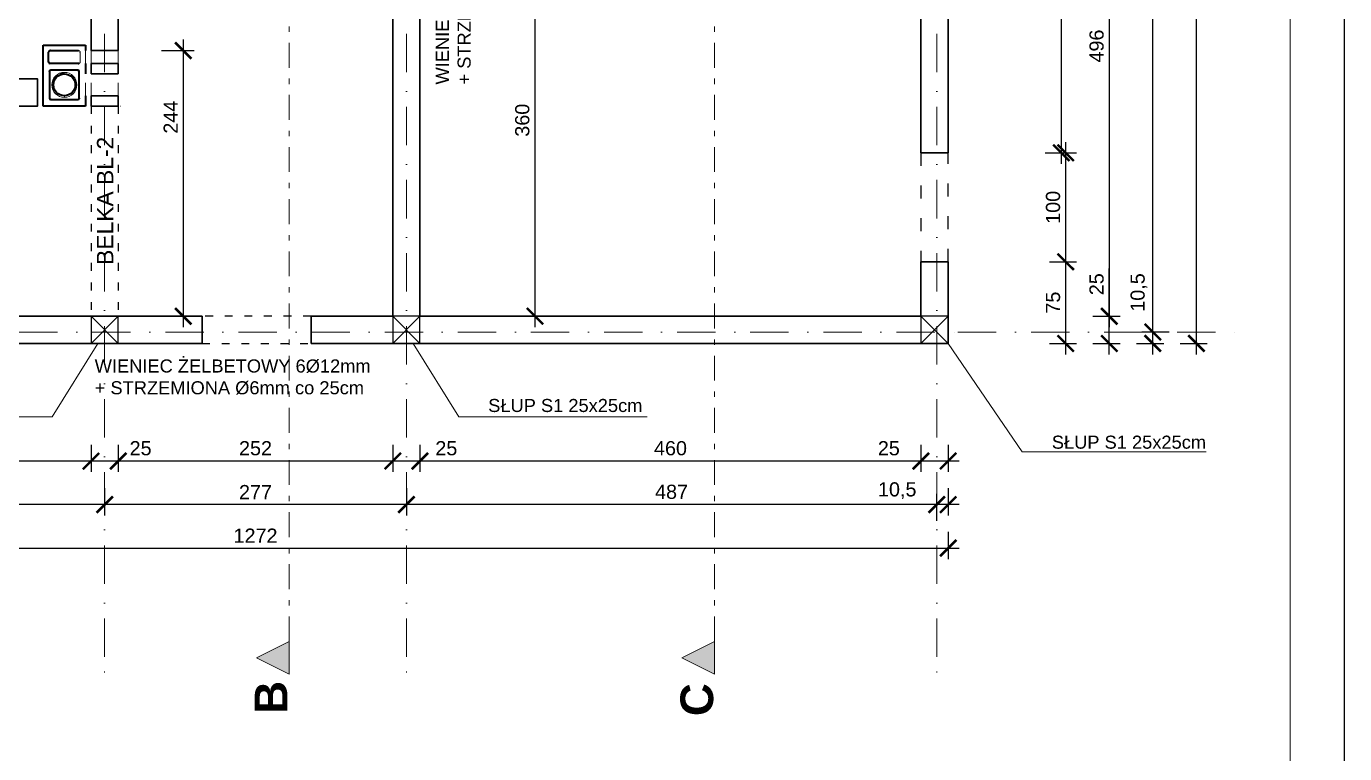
# Model space of a CAD drawing. Header units: millimetres. Extents: x 4647 to 73915, y -13612 to -8141.
# Drawn here: x 11989 to 13199, y -11752 to -11084 of the extents above; entities that cross this region are included whole.
import ezdxf
from ezdxf.enums import TextEntityAlignment as Align

# ---------------------------------------------------------------- set-up
doc = ezdxf.new("R2010")
doc.units = ezdxf.units.MM
for name, pattern in [('ACAD_ISO03W100', [30, 12, -18]), ('Kropki i Kreski', [67.027776, 35.277777, -17.638888, 0, -14.111111]), ('Przerywana podwójnie', [47.9, 22.9, -10, 5, -10])]:
    doc.linetypes.add(name, pattern=pattern)
for name, color, linetype, lineweight in [('a_beton_c', 3, 'ACAD_ISO03W100', 25), ('a_murowane_b', 20, 'Continuous', 30), ('a_murowane_c', 20, 'ACAD_ISO03W100', 13), ('a_opisy', 252, 'Continuous', 9), ('a_wymiary', 250, 'Continuous', 9), ('Cienka', 1, 'Continuous', 15), ('Konstrukcja - Ogólne_Nr_Pióra__1', 7, 'Continuous', 5), ('Konstrukcja - Ogólne_Nr_Pióra__21', 7, 'Continuous', 35), ('Konstrukcja - Siatka mod_Nr_Pióra__1', 7, 'Continuous', 5), ('Opisy - Tekst_Nr_Pióra__1', 7, 'Continuous', 13), ('Znaczniki - Przekroje_Nr_Pióra__1', 7, 'Continuous', 5)]:
    doc.layers.add(name, color=color, linetype=linetype, lineweight=lineweight)
for name, color, linetype in [('Konstrukcja - Ogólne', 7, 'Continuous'), ('Konstrukcja - Siatka mod', 7, 'Continuous'), ('Znaczniki - Przekroje', 7, 'Continuous')]:
    doc.layers.add(name, color=color, linetype=linetype)
for name, color, linetype, lineweight, true_color in [('Konstrukcja - Ogólne_Nr_Pióra__3', 7, 'Continuous', 5, 0xff6600), ('Konstrukcja - Siatka mod_Nr_Pióra__4', 7, 'Continuous', 5, 0x029e21), ('Znaczniki - Przekroje_Nr_Pióra__5', 7, 'Continuous', 5, 0x40a5ff)]:
    doc.layers.add(name, color=color, linetype=linetype, lineweight=lineweight, true_color=true_color)
doc.styles.add('GENERATED_STYLE_1', font='arialbd.ttf')
doc.styles.get("Standard").update_dxf_attribs({"font": 'arial.ttf'})
doc.dimstyles.new('1-100', dxfattribs={"dimtxt": 13, "dimasz": 15, "dimexe": 10, "dimexo": 20, "dimgap": 5, "dimtad": 1, "dimdec": 1, "dimrnd": 0.5, "dimtxsty": 'Standard', "dimblk": 'ARCHTICK', "dimcen": 0.09, "dimdle": 10, "dimadec": 0, "dimazin": 0, "dimtfac": 1, "dimtdec": 1, "dimtofl": 0, "dimtmove": 0, "dimatfit": 3, "dimfxl": 10, "dimfxlon": 1, "dimtolj": 1, "dimtzin": 0, "dimarcsym": 0})

# ---------------------------------------------------------------- blocks, each defined once
blk = doc.blocks.new('Standardowy znacznik siatki_2')
at = {"layer": 'Konstrukcja - Siatka mod_Nr_Pióra__4', "linetype": 'Kropki i Kreski'}
for p, q in [((268.5, 0), (1533.2, 0)), ((1533.2, 0), (1801.7, 0))]:
    blk.add_line(p, q, dxfattribs=at)
at = {"layer": 'Konstrukcja - Siatka mod_Nr_Pióra__1', "style": 'GENERATED_STYLE_1'}
blk.add_attdef('AC_MarkerText_1', text='', height=18, dxfattribs=at).set_placement((-28.9, -13.3), align=Align.BOTTOM_LEFT)
blk = doc.blocks.new('Standardowy znacznik siatki_4')
at = {"layer": 'Konstrukcja - Siatka mod_Nr_Pióra__4', "linetype": 'Kropki i Kreski'}
for p, q in [((1, 0), (1660.6, 0)), ((1660.6, 0), (1661.6, 0))]:
    blk.add_line(p, q, dxfattribs=at)
at = {"layer": 'Konstrukcja - Siatka mod_Nr_Pióra__1', "style": 'GENERATED_STYLE_1'}
blk.add_attdef('AC_MarkerText_1', text='', height=18, rotation=90, dxfattribs=at).set_placement((-6.7, -6.8), align=Align.BOTTOM_LEFT)
blk = doc.blocks.new('Standardowy znacznik siatki_5')
at = {"layer": 'Konstrukcja - Siatka mod_Nr_Pióra__4', "linetype": 'Kropki i Kreski'}
for p, q in [((1, 0), (1660.6, 0)), ((1660.6, 0), (1661.6, 0))]:
    blk.add_line(p, q, dxfattribs=at)
at = {"layer": 'Konstrukcja - Siatka mod_Nr_Pióra__1', "style": 'GENERATED_STYLE_1'}
blk.add_attdef('AC_MarkerText_1', text='', height=18, rotation=90, dxfattribs=at).set_placement((-6.7, -6.8), align=Align.BOTTOM_LEFT)
blk = doc.blocks.new('Standardowy znacznik siatki_6')
at = {"layer": 'Konstrukcja - Siatka mod_Nr_Pióra__4', "linetype": 'Kropki i Kreski'}
for p, q in [((1, 0), (1660.6, 0)), ((1660.6, 0), (1661.6, 0))]:
    blk.add_line(p, q, dxfattribs=at)
at = {"layer": 'Konstrukcja - Siatka mod_Nr_Pióra__1', "style": 'GENERATED_STYLE_1'}
blk.add_attdef('AC_MarkerText_1', text='', height=18, rotation=90, dxfattribs=at).set_placement((-6.7, -6.8), align=Align.BOTTOM_LEFT)
blk = doc.blocks.new('Płaszczyzna odcinająca_2', base_point=(9599.1, -311.1))
at = {"layer": 'Znaczniki - Przekroje_Nr_Pióra__1', "linetype": 'Continuous'}
blk.add_hatch(color=256, dxfattribs=at).paths.add_polyline_path([(9599.1, -326.1), (9599.1, -296.1), (9569.1, -311.1)], flags=0)
for p, q in [((9599.1, -296.1), (9569.1, -311.1)), ((9599.1, -326.1), (9599.1, -296.1)), ((9569.1, -311.1), (9599.1, -326.1))]:
    blk.add_line(p, q, dxfattribs=at)
at = {"layer": 'Znaczniki - Przekroje_Nr_Pióra__5', "linetype": 'Przerywana podwójnie'}
blk.add_line((9599.1, -296.1), (9599.1, 972.5), dxfattribs=at)
at = {"layer": 'Znaczniki - Przekroje_Nr_Pióra__1', "linetype": 'Continuous', "insert": (9597.4, -362.6), "char_height": 30, "attachment_point": 7, "rotation": 90, "style": 'GENERATED_STYLE_1'}
blk.add_mtext('{B}', dxfattribs=at)
blk = doc.blocks.new('Płaszczyzna odcinająca_3', base_point=(9989.4, -311.1))
at = {"layer": 'Znaczniki - Przekroje_Nr_Pióra__1', "linetype": 'Continuous'}
blk.add_hatch(color=256, dxfattribs=at).paths.add_polyline_path([(9989.4, -326.1), (9989.4, -296.1), (9959.4, -311.1)], flags=0)
for p, q in [((9989.4, -296.1), (9959.4, -311.1)), ((9989.4, -326.1), (9989.4, -296.1)), ((9959.4, -311.1), (9989.4, -326.1))]:
    blk.add_line(p, q, dxfattribs=at)
at = {"layer": 'Znaczniki - Przekroje_Nr_Pióra__5', "linetype": 'Przerywana podwójnie'}
blk.add_line((9989.4, -296.1), (9989.4, 972.5), dxfattribs=at)
at = {"layer": 'Znaczniki - Przekroje_Nr_Pióra__1', "linetype": 'Continuous', "insert": (9988.7, -364.7), "char_height": 30, "attachment_point": 7, "rotation": 90, "style": 'GENERATED_STYLE_1'}
blk.add_mtext('{C}', dxfattribs=at)
blk = doc.blocks.new('*X93')
at = {"layer": 'Konstrukcja - Ogólne_Nr_Pióra__1', "linetype": 'Continuous'}
for p, q in [((15, 28.9), (15, 29.8)), ((15.7, 28.5), (15, 28.9)), ((25, 28.9), (23.8, 28.2)), ((23.8, 28.2), (25, 28.9)), ((27, 27.7), (25, 28.9)), ((25, 28.9), (27, 27.7)), ((9.7, 20), (8.1, 19.1)), ((8.1, 19.1), (9.7, 20)), ((30, 23.2), (30, 20.2)), ((30, 20.2), (30, 23.2)), ((30, 20.2), (31, 19.7)), ((31, 19.7), (30, 20.2)), ((20, 8.7), (17.7, 10)), ((22.3, 10), (20, 8.7)), ((20, 8.7), (22.3, 10)), ((20, 8.1), (20, 8.7)), ((20, 8.7), (20, 8.1)), ((25, 11.5), (23.7, 10.8)), ((23.7, 10.8), (25, 11.5)), ((26.4, 10.7), (25, 11.5)), ((25, 11.5), (26.4, 10.7))]:
    blk.add_line(p, q, dxfattribs=at)
blk = doc.blocks.new('_ArchTick')
at = {"color": 0, "linetype": 'ByBlock', "const_width": 0.15}
blk.add_lwpolyline([(-0.5, -0.5), (0.5, 0.5)], dxfattribs=at)
blk = doc.blocks.new('*D380')
at = {"layer": 'a_wymiary', "color": 0, "lineweight": -2, "transparency": 16777216}
for p, q in [((12942.9, -11385.2), (12942.9, -11290.2)), ((12927.9, -11300.2), (12952.9, -11300.2)), ((12927.9, -11375.2), (12952.9, -11375.2))]:
    blk.add_line(p, q, dxfattribs=at)
at = {"layer": 'DEFPOINTS', "color": 0, "transparency": 16777216}
for p in [(12839, -11300.2), (12942.9, -11300.2), (12835, -11375.2)]:
    blk.add_point(p, dxfattribs=at)
at = {"layer": 'a_wymiary', "color": 0, "lineweight": -2, "transparency": 16777216, "xscale": 15, "yscale": 15, "zscale": 15}
for p, rotation in [((12942.9, -11300.2), 90), ((12942.9, -11375.2), 270)]:
    blk.add_blockref('_ArchTick', p, dxfattribs=dict(at, rotation=rotation))
at = {"layer": 'a_wymiary', "color": 0, "transparency": 16777216, "insert": (12931.3, -11337.7), "char_height": 13, "attachment_point": 5, "rotation": 90}
blk.add_mtext('\\A1;75', dxfattribs=at)
blk = doc.blocks.new('*D381')
at = {"layer": 'a_wymiary', "color": 0, "lineweight": -2, "transparency": 16777216}
for p, q in [((12942.9, -11310.2), (12942.9, -11190.2)), ((12927.9, -11200.2), (12952.9, -11200.2)), ((12927.9, -11300.2), (12952.9, -11300.2))]:
    blk.add_line(p, q, dxfattribs=at)
at = {"layer": 'DEFPOINTS', "color": 0, "transparency": 16777216}
for p in [(12835, -11200.2), (12942.9, -11200.2), (12839, -11300.2)]:
    blk.add_point(p, dxfattribs=at)
at = {"layer": 'a_wymiary', "color": 0, "lineweight": -2, "transparency": 16777216, "xscale": 15, "yscale": 15, "zscale": 15}
for p, rotation in [((12942.9, -11200.2), 90), ((12942.9, -11300.2), 270)]:
    blk.add_blockref('_ArchTick', p, dxfattribs=dict(at, rotation=rotation))
at = {"layer": 'a_wymiary', "color": 0, "transparency": 16777216, "insert": (12931.3, -11250.2), "char_height": 13, "attachment_point": 5, "rotation": 90}
blk.add_mtext('\\A1;100', dxfattribs=at)
blk = doc.blocks.new('*D382')
at = {"layer": 'a_wymiary', "color": 0, "lineweight": -2, "transparency": 16777216}
for p, q in [((12938.9, -11210.2), (12938.9, -10570.2)), ((12923.9, -10580.2), (12948.9, -10580.2)), ((12923.9, -11200.2), (12948.9, -11200.2))]:
    blk.add_line(p, q, dxfattribs=at)
at = {"layer": 'DEFPOINTS', "color": 0, "transparency": 16777216}
for p in [(12835, -10580.2), (12938.9, -10580.2), (12835, -11200.2)]:
    blk.add_point(p, dxfattribs=at)
at = {"layer": 'a_wymiary', "color": 0, "lineweight": -2, "transparency": 16777216, "xscale": 15, "yscale": 15, "zscale": 15}
for p, rotation in [((12938.9, -10580.2), 90), ((12938.9, -11200.2), 270)]:
    blk.add_blockref('_ArchTick', p, dxfattribs=dict(at, rotation=rotation))
at = {"layer": 'a_wymiary', "color": 0, "transparency": 16777216, "insert": (12927.3, -10890.2), "char_height": 13, "attachment_point": 5, "rotation": 90}
blk.add_mtext('\\A1;620', dxfattribs=at)
blk = doc.blocks.new('*D385')
at = {"layer": 'a_wymiary', "color": 0, "lineweight": -2, "transparency": 16777216}
for p, q in [((12982.9, -11350.2), (12982.9, -11306.3)), ((12967.9, -11350.2), (12992.9, -11350.2)), ((12982.9, -11385.2), (12982.9, -11350.2)), ((12967.9, -11375.2), (12992.9, -11375.2))]:
    blk.add_line(p, q, dxfattribs=at)
at = {"layer": 'DEFPOINTS', "color": 0, "transparency": 16777216}
for p in [(12839, -11350.2), (12982.9, -11350.2), (12839, -11375.2)]:
    blk.add_point(p, dxfattribs=at)
at = {"layer": 'a_wymiary', "color": 0, "lineweight": -2, "transparency": 16777216, "xscale": 15, "yscale": 15, "zscale": 15}
for p, rotation in [((12982.9, -11350.2), 90), ((12982.9, -11375.2), 270)]:
    blk.add_blockref('_ArchTick', p, dxfattribs=dict(at, rotation=rotation))
at = {"layer": 'a_wymiary', "color": 0, "transparency": 16777216, "insert": (12971.3, -11320.8), "char_height": 13, "attachment_point": 5, "rotation": 90}
blk.add_mtext('\\A1;25', dxfattribs=at)
blk = doc.blocks.new('*D388')
at = {"layer": 'a_wymiary', "color": 0, "lineweight": -2, "transparency": 16777216}
for p, q in [((13022.9, -11364.7), (13022.9, -11307.1)), ((13037.9, -11364.7), (13012.9, -11364.7)), ((13022.9, -11385.2), (13022.9, -11364.7)), ((13007.9, -11375.2), (13032.9, -11375.2))]:
    blk.add_line(p, q, dxfattribs=at)
at = {"layer": 'DEFPOINTS', "color": 0, "transparency": 16777216}
for p in [(13022.9, -11364.7), (13112.4, -11364.7), (12839, -11375.2)]:
    blk.add_point(p, dxfattribs=at)
at = {"layer": 'a_wymiary', "color": 0, "lineweight": -2, "transparency": 16777216, "xscale": 15, "yscale": 15, "zscale": 15}
for p, rotation in [((13022.9, -11364.7), 90), ((13022.9, -11375.2), 270)]:
    blk.add_blockref('_ArchTick', p, dxfattribs=dict(at, rotation=rotation))
at = {"layer": 'a_wymiary', "color": 0, "transparency": 16777216, "insert": (13010.1, -11328.4), "char_height": 13, "attachment_point": 5, "rotation": 90}
blk.add_mtext('\\A1;10,5', dxfattribs=at)
blk = doc.blocks.new('*D389')
at = {"layer": 'a_wymiary', "color": 0, "lineweight": -2, "transparency": 16777216}
for p, q in [((13022.9, -11374.7), (13022.9, -10405.7)), ((13037.9, -10415.7), (13012.9, -10415.7)), ((13037.9, -11364.7), (13012.9, -11364.7))]:
    blk.add_line(p, q, dxfattribs=at)
at = {"layer": 'DEFPOINTS', "color": 0, "transparency": 16777216}
for p in [(13022.9, -10415.7), (13112.4, -10415.7), (13112.4, -11364.7)]:
    blk.add_point(p, dxfattribs=at)
at = {"layer": 'a_wymiary', "color": 0, "lineweight": -2, "transparency": 16777216, "xscale": 15, "yscale": 15, "zscale": 15}
for p, rotation in [((13022.9, -10415.7), 90), ((13022.9, -11364.7), 270)]:
    blk.add_blockref('_ArchTick', p, dxfattribs=dict(at, rotation=rotation))
at = {"layer": 'a_wymiary', "color": 0, "transparency": 16777216, "insert": (13011.3, -10890.2), "char_height": 13, "attachment_point": 5, "rotation": 90}
blk.add_mtext('\\A1;949', dxfattribs=at)
blk = doc.blocks.new('*D391')
at = {"layer": 'a_wymiary', "color": 0, "lineweight": -2, "transparency": 16777216}
for p, q in [((13062.9, -11385.2), (13062.9, -10395.2)), ((13047.9, -10405.2), (13072.9, -10405.2)), ((13047.9, -11375.2), (13072.9, -11375.2))]:
    blk.add_line(p, q, dxfattribs=at)
at = {"layer": 'DEFPOINTS', "color": 0, "transparency": 16777216}
for p in [(12835, -10405.2), (13062.9, -10405.2), (12835, -11375.2)]:
    blk.add_point(p, dxfattribs=at)
at = {"layer": 'a_wymiary', "color": 0, "lineweight": -2, "transparency": 16777216, "xscale": 15, "yscale": 15, "zscale": 15}
for p, rotation in [((13062.9, -10405.2), 90), ((13062.9, -11375.2), 270)]:
    blk.add_blockref('_ArchTick', p, dxfattribs=dict(at, rotation=rotation))
at = {"layer": 'a_wymiary', "color": 0, "transparency": 16777216, "insert": (13051.3, -10890.2), "char_height": 13, "attachment_point": 5, "rotation": 90}
blk.add_mtext('\\A1;970', dxfattribs=at)
blk = doc.blocks.new('*D392')
at = {"layer": 'a_wymiary', "color": 0, "lineweight": -2, "transparency": 16777216}
for p, q in [((12810, -11468.2), (12810, -11493.2)), ((12835, -11468.2), (12835, -11493.2)), ((12810, -11483.2), (12766.1, -11483.2)), ((12845, -11483.2), (12810, -11483.2))]:
    blk.add_line(p, q, dxfattribs=at)
at = {"layer": 'DEFPOINTS', "color": 0, "transparency": 16777216}
for p in [(12810, -11379.2), (12835, -11379.2), (12810, -11483.2)]:
    blk.add_point(p, dxfattribs=at)
at = {"layer": 'a_wymiary', "color": 0, "lineweight": -2, "transparency": 16777216, "xscale": 15, "yscale": 15, "zscale": 15, "rotation": 180}
blk.add_blockref('_ArchTick', (12810, -11483.2), dxfattribs=at)
at = {"layer": 'a_wymiary', "color": 0, "lineweight": -2, "transparency": 16777216, "xscale": 15, "yscale": 15, "zscale": 15}
blk.add_blockref('_ArchTick', (12835, -11483.2), dxfattribs=at)
at = {"layer": 'a_wymiary', "color": 0, "transparency": 16777216, "insert": (12780.5, -11471.5), "char_height": 13, "attachment_point": 5}
blk.add_mtext('\\A1;25', dxfattribs=at)
blk = doc.blocks.new('*D393')
at = {"layer": 'a_wymiary', "color": 0, "lineweight": -2, "transparency": 16777216}
for p, q in [((12350, -11468.2), (12350, -11493.2)), ((12810, -11468.2), (12810, -11493.2)), ((12820, -11483.2), (12340, -11483.2))]:
    blk.add_line(p, q, dxfattribs=at)
at = {"layer": 'DEFPOINTS', "color": 0, "transparency": 16777216}
for p in [(12350, -11375.2), (12810, -11375.2), (12350, -11483.2)]:
    blk.add_point(p, dxfattribs=at)
at = {"layer": 'a_wymiary', "color": 0, "lineweight": -2, "transparency": 16777216, "xscale": 15, "yscale": 15, "zscale": 15, "rotation": 180}
blk.add_blockref('_ArchTick', (12350, -11483.2), dxfattribs=at)
at = {"layer": 'a_wymiary', "color": 0, "lineweight": -2, "transparency": 16777216, "xscale": 15, "yscale": 15, "zscale": 15}
blk.add_blockref('_ArchTick', (12810, -11483.2), dxfattribs=at)
at = {"layer": 'a_wymiary', "color": 0, "transparency": 16777216, "insert": (12580, -11471.5), "char_height": 13, "attachment_point": 5}
blk.add_mtext('\\A1;460', dxfattribs=at)
blk = doc.blocks.new('*D394')
at = {"layer": 'a_wymiary', "color": 0, "lineweight": -2, "transparency": 16777216}
for p, q in [((12325, -11468.2), (12325, -11493.2)), ((12350, -11468.2), (12350, -11493.2)), ((12360, -11483.2), (12315, -11483.2))]:
    blk.add_line(p, q, dxfattribs=at)
at = {"layer": 'DEFPOINTS', "color": 0, "transparency": 16777216}
for p in [(12325, -11375.2), (12350, -11375.2), (12325, -11483.2)]:
    blk.add_point(p, dxfattribs=at)
at = {"layer": 'a_wymiary', "color": 0, "lineweight": -2, "transparency": 16777216, "xscale": 15, "yscale": 15, "zscale": 15, "rotation": 180}
blk.add_blockref('_ArchTick', (12325, -11483.2), dxfattribs=at)
at = {"layer": 'a_wymiary', "color": 0, "lineweight": -2, "transparency": 16777216, "xscale": 15, "yscale": 15, "zscale": 15}
blk.add_blockref('_ArchTick', (12350, -11483.2), dxfattribs=at)
at = {"layer": 'a_wymiary', "color": 0, "transparency": 16777216, "insert": (12374.2, -11471.5), "char_height": 13, "attachment_point": 5}
blk.add_mtext('\\A1;25', dxfattribs=at)
blk = doc.blocks.new('*D395')
at = {"layer": 'a_wymiary', "color": 0, "lineweight": -2, "transparency": 16777216}
for p, q in [((12073, -11468.2), (12073, -11493.2)), ((12325, -11468.2), (12325, -11493.2)), ((12335, -11483.2), (12063, -11483.2))]:
    blk.add_line(p, q, dxfattribs=at)
at = {"layer": 'DEFPOINTS', "color": 0, "transparency": 16777216}
for p in [(12073, -11375.2), (12325, -11375.2), (12073, -11483.2)]:
    blk.add_point(p, dxfattribs=at)
at = {"layer": 'a_wymiary', "color": 0, "lineweight": -2, "transparency": 16777216, "xscale": 15, "yscale": 15, "zscale": 15, "rotation": 180}
blk.add_blockref('_ArchTick', (12073, -11483.2), dxfattribs=at)
at = {"layer": 'a_wymiary', "color": 0, "lineweight": -2, "transparency": 16777216, "xscale": 15, "yscale": 15, "zscale": 15}
blk.add_blockref('_ArchTick', (12325, -11483.2), dxfattribs=at)
at = {"layer": 'a_wymiary', "color": 0, "transparency": 16777216, "insert": (12199, -11471.5), "char_height": 13, "attachment_point": 5}
blk.add_mtext('\\A1;252', dxfattribs=at)
blk = doc.blocks.new('*D396')
at = {"layer": 'a_wymiary', "color": 0, "lineweight": -2, "transparency": 16777216}
for p, q in [((12048, -11468.2), (12048, -11493.2)), ((12073, -11468.2), (12073, -11493.2)), ((12083, -11483.2), (12038, -11483.2))]:
    blk.add_line(p, q, dxfattribs=at)
at = {"layer": 'DEFPOINTS', "color": 0, "transparency": 16777216}
for p in [(12048, -11375.2), (12073, -11375.2), (12048, -11483.2)]:
    blk.add_point(p, dxfattribs=at)
at = {"layer": 'a_wymiary', "color": 0, "lineweight": -2, "transparency": 16777216, "xscale": 15, "yscale": 15, "zscale": 15, "rotation": 180}
blk.add_blockref('_ArchTick', (12048, -11483.2), dxfattribs=at)
at = {"layer": 'a_wymiary', "color": 0, "lineweight": -2, "transparency": 16777216, "xscale": 15, "yscale": 15, "zscale": 15}
blk.add_blockref('_ArchTick', (12073, -11483.2), dxfattribs=at)
at = {"layer": 'a_wymiary', "color": 0, "transparency": 16777216, "insert": (12093.5, -11471.5), "char_height": 13, "attachment_point": 5}
blk.add_mtext('\\A1;25', dxfattribs=at)
blk = doc.blocks.new('*D397')
at = {"layer": 'a_wymiary', "color": 0, "lineweight": -2, "transparency": 16777216}
for p, q in [((11779, -11468.2), (11779, -11493.2)), ((12048, -11468.2), (12048, -11493.2)), ((12058, -11483.2), (11769, -11483.2))]:
    blk.add_line(p, q, dxfattribs=at)
at = {"layer": 'DEFPOINTS', "color": 0, "transparency": 16777216}
for p in [(11779, -11375.2), (12048, -11375.2), (11779, -11483.2)]:
    blk.add_point(p, dxfattribs=at)
at = {"layer": 'a_wymiary', "color": 0, "lineweight": -2, "transparency": 16777216, "xscale": 15, "yscale": 15, "zscale": 15, "rotation": 180}
blk.add_blockref('_ArchTick', (11779, -11483.2), dxfattribs=at)
at = {"layer": 'a_wymiary', "color": 0, "lineweight": -2, "transparency": 16777216, "xscale": 15, "yscale": 15, "zscale": 15}
blk.add_blockref('_ArchTick', (12048, -11483.2), dxfattribs=at)
at = {"layer": 'a_wymiary', "color": 0, "transparency": 16777216, "insert": (11913.5, -11471.5), "char_height": 13, "attachment_point": 5}
blk.add_mtext('\\A1;269', dxfattribs=at)
blk = doc.blocks.new('*D401')
at = {"layer": 'a_wymiary', "color": 0, "lineweight": -2, "transparency": 16777216}
for p, q in [((12835, -11508.2), (12835, -11533.2)), ((12824.5, -11538.2), (12824.5, -11513.2)), ((12824.5, -11523.2), (12766.8, -11523.2)), ((12845, -11523.2), (12824.5, -11523.2))]:
    blk.add_line(p, q, dxfattribs=at)
at = {"layer": 'DEFPOINTS', "color": 0, "transparency": 16777216}
for p in [(12835, -11379.2), (12824.5, -11523.2), (12824.5, -11677.3)]:
    blk.add_point(p, dxfattribs=at)
at = {"layer": 'a_wymiary', "color": 0, "lineweight": -2, "transparency": 16777216, "xscale": 15, "yscale": 15, "zscale": 15, "rotation": 180}
blk.add_blockref('_ArchTick', (12824.5, -11523.2), dxfattribs=at)
at = {"layer": 'a_wymiary', "color": 0, "lineweight": -2, "transparency": 16777216, "xscale": 15, "yscale": 15, "zscale": 15}
blk.add_blockref('_ArchTick', (12835, -11523.2), dxfattribs=at)
at = {"layer": 'a_wymiary', "color": 0, "transparency": 16777216, "insert": (12788.2, -11510.4), "char_height": 13, "attachment_point": 5}
blk.add_mtext('\\A1;10,5', dxfattribs=at)
blk = doc.blocks.new('*D402')
at = {"layer": 'a_wymiary', "color": 0, "lineweight": -2, "transparency": 16777216}
for p, q in [((12337.5, -11508.2), (12337.5, -11533.2)), ((12824.5, -11538.2), (12824.5, -11513.2)), ((12834.5, -11523.2), (12327.5, -11523.2))]:
    blk.add_line(p, q, dxfattribs=at)
at = {"layer": 'DEFPOINTS', "color": 0, "transparency": 16777216}
for p in [(12337.5, -11375.2), (12337.5, -11523.2), (12824.5, -11677.3)]:
    blk.add_point(p, dxfattribs=at)
at = {"layer": 'a_wymiary', "color": 0, "lineweight": -2, "transparency": 16777216, "xscale": 15, "yscale": 15, "zscale": 15, "rotation": 180}
blk.add_blockref('_ArchTick', (12337.5, -11523.2), dxfattribs=at)
at = {"layer": 'a_wymiary', "color": 0, "lineweight": -2, "transparency": 16777216, "xscale": 15, "yscale": 15, "zscale": 15}
blk.add_blockref('_ArchTick', (12824.5, -11523.2), dxfattribs=at)
at = {"layer": 'a_wymiary', "color": 0, "transparency": 16777216, "insert": (12581, -11511.5), "char_height": 13, "attachment_point": 5}
blk.add_mtext('\\A1;487', dxfattribs=at)
blk = doc.blocks.new('*D403')
at = {"layer": 'a_wymiary', "color": 0, "lineweight": -2, "transparency": 16777216}
for p, q in [((12060.5, -11508.2), (12060.5, -11533.2)), ((12337.5, -11508.2), (12337.5, -11533.2)), ((12347.5, -11523.2), (12050.5, -11523.2))]:
    blk.add_line(p, q, dxfattribs=at)
at = {"layer": 'DEFPOINTS', "color": 0, "transparency": 16777216}
for p in [(12060.5, -11375.2), (12337.5, -11375.2), (12060.5, -11523.2)]:
    blk.add_point(p, dxfattribs=at)
at = {"layer": 'a_wymiary', "color": 0, "lineweight": -2, "transparency": 16777216, "xscale": 15, "yscale": 15, "zscale": 15, "rotation": 180}
blk.add_blockref('_ArchTick', (12060.5, -11523.2), dxfattribs=at)
at = {"layer": 'a_wymiary', "color": 0, "lineweight": -2, "transparency": 16777216, "xscale": 15, "yscale": 15, "zscale": 15}
blk.add_blockref('_ArchTick', (12337.5, -11523.2), dxfattribs=at)
at = {"layer": 'a_wymiary', "color": 0, "transparency": 16777216, "insert": (12199, -11511.7), "char_height": 13, "attachment_point": 5}
blk.add_mtext('\\A1;277', dxfattribs=at)
blk = doc.blocks.new('*D404')
at = {"layer": 'a_wymiary', "color": 0, "lineweight": -2, "transparency": 16777216}
for p, q in [((11764.5, -11508.2), (11764.5, -11533.2)), ((12060.5, -11508.2), (12060.5, -11533.2)), ((12070.5, -11523.2), (11754.5, -11523.2))]:
    blk.add_line(p, q, dxfattribs=at)
at = {"layer": 'DEFPOINTS', "color": 0, "transparency": 16777216}
for p in [(11764.5, -11375.2), (12060.5, -11375.2), (11764.5, -11523.2)]:
    blk.add_point(p, dxfattribs=at)
at = {"layer": 'a_wymiary', "color": 0, "lineweight": -2, "transparency": 16777216, "xscale": 15, "yscale": 15, "zscale": 15, "rotation": 180}
blk.add_blockref('_ArchTick', (11764.5, -11523.2), dxfattribs=at)
at = {"layer": 'a_wymiary', "color": 0, "lineweight": -2, "transparency": 16777216, "xscale": 15, "yscale": 15, "zscale": 15}
blk.add_blockref('_ArchTick', (12060.5, -11523.2), dxfattribs=at)
at = {"layer": 'a_wymiary', "color": 0, "transparency": 16777216, "insert": (11912.5, -11511.5), "char_height": 13, "attachment_point": 5}
blk.add_mtext('\\A1;296', dxfattribs=at)
blk = doc.blocks.new('*D407')
at = {"layer": 'a_wymiary', "color": 0, "lineweight": -2, "transparency": 16777216}
for p, q in [((11563, -11548.2), (11563, -11573.2)), ((12835, -11548.2), (12835, -11573.2)), ((11553, -11563.2), (12845, -11563.2))]:
    blk.add_line(p, q, dxfattribs=at)
at = {"layer": 'DEFPOINTS', "color": 0, "transparency": 16777216}
for p in [(11563, -11375.2), (12835, -11375.2), (12835, -11563.2)]:
    blk.add_point(p, dxfattribs=at)
at = {"layer": 'a_wymiary', "color": 0, "lineweight": -2, "transparency": 16777216, "xscale": 15, "yscale": 15, "zscale": 15, "rotation": 180}
blk.add_blockref('_ArchTick', (11563, -11563.2), dxfattribs=at)
at = {"layer": 'a_wymiary', "color": 0, "lineweight": -2, "transparency": 16777216, "xscale": 15, "yscale": 15, "zscale": 15}
blk.add_blockref('_ArchTick', (12835, -11563.2), dxfattribs=at)
at = {"layer": 'a_wymiary', "color": 0, "transparency": 16777216, "insert": (12199, -11551.7), "char_height": 13, "attachment_point": 5}
blk.add_mtext('\\A1;1272', dxfattribs=at)
blk = doc.blocks.new('*D434')
at = {"layer": 'a_wymiary', "color": 0, "lineweight": -2, "transparency": 16777216}
for p, q in [((12982.9, -10844), (12982.9, -11360.2)), ((12967.9, -10854), (12992.9, -10854)), ((12967.9, -11350.2), (12992.9, -11350.2))]:
    blk.add_line(p, q, dxfattribs=at)
at = {"layer": 'DEFPOINTS', "color": 0, "transparency": 16777216}
for p in [(12835, -10854), (12835, -11350.2), (12982.9, -11350.2)]:
    blk.add_point(p, dxfattribs=at)
at = {"layer": 'a_wymiary', "color": 0, "lineweight": -2, "transparency": 16777216, "xscale": 15, "yscale": 15, "zscale": 15}
for p, rotation in [((12982.9, -10854), 90), ((12982.9, -11350.2), 270)]:
    blk.add_blockref('_ArchTick', p, dxfattribs=dict(at, rotation=rotation))
at = {"layer": 'a_wymiary', "color": 0, "transparency": 16777216, "insert": (12971.3, -11102.1), "char_height": 13, "attachment_point": 5, "rotation": 90}
blk.add_mtext('\\A1;496', dxfattribs=at)
blk = doc.blocks.new('*D868')
at = {"layer": 'a_wymiary', "color": 0, "lineweight": -2, "transparency": 16777216}
for p, q in [((12132.6, -11096.2), (12132.6, -11360.2)), ((12112.6, -11106.2), (12142.6, -11106.2)), ((12112.6, -11350.2), (12142.6, -11350.2))]:
    blk.add_line(p, q, dxfattribs=at)
at = {"layer": 'DEFPOINTS', "color": 0, "transparency": 16777216}
for p in [(12073, -11106.2), (12073, -11350.2), (12132.6, -11350.2)]:
    blk.add_point(p, dxfattribs=at)
at = {"layer": 'a_wymiary', "color": 0, "lineweight": -2, "transparency": 16777216, "xscale": 15, "yscale": 15, "zscale": 15}
for p, rotation in [((12132.6, -11106.2), 90), ((12132.6, -11350.2), 270)]:
    blk.add_blockref('_ArchTick', p, dxfattribs=dict(at, rotation=rotation))
at = {"layer": 'a_wymiary', "color": 0, "transparency": 16777216, "insert": (12121.1, -11167.4), "char_height": 13, "attachment_point": 5, "rotation": 90}
blk.add_mtext('\\A1;244', dxfattribs=at)
blk = doc.blocks.new('*D895')
at = {"layer": 'a_wymiary', "color": 0, "lineweight": -2, "transparency": 16777216}
for p, q in [((12455.7, -11360.2), (12455.7, -10980.2)), ((12435.7, -10990.2), (12465.7, -10990.2)), ((12435.7, -11350.2), (12465.7, -11350.2))]:
    blk.add_line(p, q, dxfattribs=at)
at = {"layer": 'DEFPOINTS', "color": 0, "transparency": 16777216}
for p in [(12350, -10990.2), (12455.7, -10990.2), (12350, -11350.2)]:
    blk.add_point(p, dxfattribs=at)
at = {"layer": 'a_wymiary', "color": 0, "lineweight": -2, "transparency": 16777216, "xscale": 15, "yscale": 15, "zscale": 15}
for p, rotation in [((12455.7, -10990.2), 90), ((12455.7, -11350.2), 270)]:
    blk.add_blockref('_ArchTick', p, dxfattribs=dict(at, rotation=rotation))
at = {"layer": 'a_wymiary', "color": 0, "transparency": 16777216, "insert": (12444, -11170.2), "char_height": 13, "attachment_point": 5, "rotation": 90}
blk.add_mtext('\\A1;360', dxfattribs=at)

msp = doc.modelspace()

# ---------------------------------------------------------------- linework, layer by layer
msp.add_lwpolyline([(11098.99, -12577.97), (13198.99, -12577.97), (13198.99, -9607.97), (11098.99, -9607.97)], close=True)
at = {"layer": 'a_beton_c', "ltscale": 0.6}
for points in [[(12047.99, -11157.23), (12047.99, -11350.23)], [(12072.99, -11157.23), (12072.99, -11350.23)], [(12249.99, -11350.23), (12149.99, -11350.23)], [(12149.99, -11375.23), (12249.99, -11375.23)]]:
    msp.add_lwpolyline(points, dxfattribs=at)
at = {"layer": 'a_beton_c'}
for points in [[(12809.99, -11200.23), (12809.99, -11300.23)], [(12834.99, -11300.23), (12834.99, -11200.23)]]:
    msp.add_lwpolyline(points, dxfattribs=at)
at = {"layer": 'a_beton_c', "linetype": 'ByBlock'}
for points in [[(12047.99, -11350.23), (12047.99, -11375.23), (12072.99, -11375.23), (12072.99, -11350.23)], [(12324.99, -11350.23), (12324.99, -11375.23), (12349.99, -11375.23), (12349.99, -11350.23)], [(12809.99, -11350.23), (12809.99, -11375.23), (12834.99, -11375.23), (12834.99, -11350.23)]]:
    msp.add_lwpolyline(points, close=True, dxfattribs=at)
for points in [[(12047.99, -11375.23), (12072.99, -11350.23)], [(12047.99, -11350.23), (12072.99, -11375.23)], [(12324.99, -11375.23), (12349.99, -11350.23)], [(12324.99, -11350.23), (12349.99, -11375.23)], [(12809.99, -11375.23), (12834.99, -11350.23)], [(12809.99, -11350.23), (12834.99, -11375.23)]]:
    msp.add_lwpolyline(points, dxfattribs=at)
at = {"layer": 'a_murowane_b'}
for points in [[(11992.99, -10430.23), (12047.99, -10430.23), (12047.99, -11106.23)], [(12809.99, -10580.22), (12809.99, -11200.23)], [(12834.99, -11200.23), (12834.99, -10580.22)], [(12809.99, -11300.23), (12809.99, -11350.23), (12349.99, -11350.23), (12349.99, -10965.23)], [(12072.99, -10977.23), (12072.99, -11106.23)], [(12249.99, -11350.23), (12324.99, -11350.23), (12324.99, -10977.23)], [(12047.99, -11106.23), (12072.99, -11106.23)], [(12047.99, -11118.23), (12072.99, -11118.23)], [(12047.99, -11127.73), (12047.99, -11118.23)], [(12072.99, -11118.23), (12072.99, -11127.73)], [(11778.99, -11157.23), (11998.99, -11157.23), (11998.99, -11132.23), (11778.99, -11132.23)], [(12047.99, -11127.73), (12072.99, -11127.73)], [(12047.99, -11147.73), (12072.99, -11147.73)], [(12047.99, -11147.73), (12047.99, -11157.23), (12072.99, -11157.23)], [(12072.99, -11147.73), (12072.99, -11157.23)], [(12834.99, -11200.23), (12809.99, -11200.23)], [(12249.99, -11375.23), (12834.99, -11375.23), (12834.99, -11300.23)], [(12809.99, -11300.23), (12834.99, -11300.23)], [(11562.99, -11350.23), (12149.99, -11350.23)], [(11562.99, -11350.23), (11562.99, -11375.23), (12149.99, -11375.23)], [(12149.99, -11375.23), (12149.99, -11350.23)], [(12249.99, -11350.23), (12249.99, -11375.23)]]:
    msp.add_lwpolyline(points, dxfattribs=at)
at = {"layer": 'a_murowane_c'}
msp.add_line((12037.99, -11107.73), (12037.99, -11116.73), dxfattribs=at)
for points in [[(12042.99, -11118.23), (12042.99, -11106.23)], [(12047.99, -11118.23), (12047.99, -11106.23)], [(12072.99, -11118.23), (12072.99, -11106.23)], [(12042.99, -11147.73), (12042.99, -11127.73)], [(12047.99, -11147.73), (12047.99, -11127.73)], [(12072.99, -11147.73), (12072.99, -11127.73)]]:
    msp.add_lwpolyline(points, dxfattribs=at)
for centre, start, end in [((12036.49, -11107.73), 0, 90), ((12036.49, -11116.73), 270, 0)]:
    msp.add_arc(centre, 1.5, start, end, dxfattribs=at)
msp.add_point((12037.99, -11107.73), dxfattribs=at)
at = {"layer": 'a_opisy'}
for p, q in [((12054.15, -11375.23), (12012.42, -11442.57)), ((12343.84, -11375.23), (12385.56, -11442.57)), ((12834.99, -11375.23), (12903.05, -11474.79)), ((12012.42, -11442.57), (11839.36, -11442.57)), ((12385.56, -11442.57), (12558.62, -11442.57)), ((12903.05, -11474.79), (13071.99, -11474.79))]:
    msp.add_line(p, q, dxfattribs=at)
at = {"layer": 'a_wymiary'}
msp.add_lwpolyline([(12075.15, -11157.23), (12075.2, -11157.23)], dxfattribs=at)
at = {"layer": 'Konstrukcja - Ogólne_Nr_Pióra__21', "linetype": 'Continuous'}
for p, q in [((12003.99, -11157.23), (12003.99, -11101.23)), ((12003.99, -11101.23), (12042.99, -11101.23)), ((12008.99, -11116.73), (12008.99, -11107.73)), ((12010.49, -11106.23), (12036.49, -11106.23)), ((12042.99, -11101.23), (12042.99, -11106.23)), ((12036.49, -11118.23), (12010.49, -11118.23)), ((12042.99, -11118.23), (12042.99, -11127.73)), ((12009.99, -11125.23), (12009.99, -11150.23)), ((12035.99, -11124.23), (12010.99, -11124.23)), ((12036.99, -11150.23), (12036.99, -11125.23)), ((12042.99, -11157.23), (12003.99, -11157.23)), ((12010.99, -11151.23), (12035.99, -11151.23)), ((12042.99, -11147.73), (12042.99, -11157.23))]:
    msp.add_line(p, q, dxfattribs=at)
msp.add_circle((12023.49, -11137.73), 10, dxfattribs=at)
for centre, radius, start, end in [((12010.49, -11107.73), 1.5, 90, 180), ((12010.49, -11116.73), 1.5, 180, 270), ((12010.99, -11125.23), 1, 90, 180), ((12035.99, -11125.23), 1, 0, 90), ((12010.99, -11150.23), 1, 180, 270), ((12035.99, -11150.23), 1, 270, 0)]:
    msp.add_arc(centre, radius, start, end, dxfattribs=at)
for p in [(12010.49, -11106.23), (12008.99, -11116.73), (12036.49, -11118.23), (12009.99, -11125.23), (12035.99, -11124.23), (12010.99, -11151.23), (12036.99, -11150.23)]:
    msp.add_point(p, dxfattribs=at)
at = {"layer": 'Konstrukcja - Ogólne_Nr_Pióra__3', "linetype": 'Continuous'}
for radius, start, end in [(11.5, 90, 270), (10, 90, 270), (11.5, 270, 90), (10, 270, 90)]:
    msp.add_arc((12023.49, -11137.73), radius, start, end, dxfattribs=at)
at = {"layer": 'Opisy - Tekst_Nr_Pióra__1', "linetype": 'Continuous', "ltscale": 10, "flags": 128}
msp.add_lwpolyline([(13148.99, -12377.97), (11248.99, -12377.97), (11248.99, -9657.97), (13148.99, -9657.97)], close=True, dxfattribs=at)

# ---------------------------------------------------------------- block references
at = {"layer": 'Konstrukcja - Ogólne', "linetype": 'Continuous', "rotation": 90}
msp.add_blockref('*X93', (12042.99, -11157.23), dxfattribs=at)
at = {"layer": 'Konstrukcja - Siatka mod', "linetype": 'Continuous', "rotation": 270}
for name, p in [('Standardowy znacznik siatki_4', (12060.49, -10015.73)), ('Standardowy znacznik siatki_5', (12337.49, -10015.73)), ('Standardowy znacznik siatki_6', (12824.49, -10015.73))]:
    msp.add_blockref(name, p, dxfattribs=at)
at = {"layer": 'Konstrukcja - Siatka mod', "linetype": 'Continuous'}
msp.add_blockref('Standardowy znacznik siatki_2', (11310.7, -11364.73), dxfattribs=at)
at = {"layer": 'Znaczniki - Przekroje'}
for name, p in [('Płaszczyzna odcinająca_2', (12229.98, -11663.84)), ('Płaszczyzna odcinająca_3', (12620.31, -11663.84))]:
    msp.add_blockref(name, p, dxfattribs=at)

# ---------------------------------------------------------------- texts
at = {"layer": 'a_opisy', "insert": (12364.54, -11137.4), "char_height": 12, "width": 644.3748, "attachment_point": 1, "rotation": 90}
msp.add_mtext('WIENIEC ŻELBETOWY 6%%C12mm \\P+ STRZEMIONA %%C6mm co 25cm', dxfattribs=at)
at = {"layer": 'a_opisy', "char_height": 12}
for s, insert, width, attachment_point in [('WIENIEC ŻELBETOWY 6%%C12mm \\P+ STRZEMIONA %%C6mm co 25cm', (12051.36, -11389.89), 644.3748, 1), ('SŁUP S1 25x25cm', (12412.64, -11426.17), 285.6, 1), ('SŁUP S1 25x25cm', (12930.13, -11472.04), 285.6, 7)]:
    msp.add_mtext(s, dxfattribs=dict(at, insert=insert, width=width, attachment_point=attachment_point))
at = {"layer": 'Cienka', "insert": (12053.42, -11303.03), "char_height": 20, "width": 326.8786, "attachment_point": 1, "rotation": 90}
msp.add_mtext('\\H0.75x;\\C1;BELKA BL-2', dxfattribs=at)

# ---------------------------------------------------------------- dimensions: what is measured, and where the dimension line sits
at = {"layer": 'a_wymiary'}
for base, p1, p2, override, picture, middle in [((13062.94, -10405.23), (12834.99, -11375.23), (12834.99, -10405.23), {"dimfxl": 15}, '*D391', (13051.3, -10890.23)), ((13022.94, -10415.73), (13112.4, -11364.73), (13112.4, -10415.73), {"dimtmove": 1, "dimfxl": 15}, '*D389', (13011.3, -10890.23)), ((12938.94, -10580.22), (12834.99, -11200.23), (12834.99, -10580.22), {"dimtmove": 1, "dimfxl": 15}, '*D382', (12927.3, -10890.22)), ((12982.94, -11350.23), (12834.99, -10854.04), (12834.99, -11350.23), {"dimtmove": 1, "dimfxl": 15}, '*D434', (12971.3, -11102.14)), ((12455.69, -10990.23), (12349.99, -11350.23), (12349.99, -10990.23), {"dimfxl": 20}, '*D895', (12444.05, -11170.23)), ((12942.94, -11200.23), (12838.99, -11300.23), (12834.99, -11200.23), {"dimtmove": 1, "dimfxl": 15}, '*D381', (12931.3, -11250.23)), ((12942.94, -11300.23), (12834.99, -11375.23), (12838.99, -11300.23), {"dimfxl": 15}, '*D380', (12931.33, -11337.73)), ((12982.94, -11350.23), (12838.99, -11375.23), (12838.99, -11350.23), {"dimfxl": 15}, '*D385', (12971.3, -11320.76)), ((13022.94, -11364.73), (12838.99, -11375.23), (13112.4, -11364.73), {"dimfxl": 15}, '*D388', (13010.13, -11328.41))]:
    dim = msp.add_linear_dim(base=base, p1=p1, p2=p2, angle=90, dimstyle='1-100', override=override, dxfattribs=at)
    dim.commit()
    dim.dimension.update_dxf_attribs({"geometry": picture, "text_midpoint": middle})
dim = msp.add_linear_dim(base=(12132.62, -11350.23), p1=(12072.99, -11106.23), p2=(12072.99, -11350.23), angle=90, dimstyle='1-100', override={"dimfxl": 20}, dxfattribs=at)
dim.commit()
dim.dimension.update_dxf_attribs({"geometry": '*D868', "text_midpoint": (12132.62, -11167.36), "dimtype": 160})
for base, p1, p2, override, picture, middle in [((12834.99, -11563.18), (11562.99, -11375.23), (12834.99, -11375.23), {"dimfxl": 15}, '*D407', (12198.99, -11551.65)), ((11764.49, -11523.18), (12060.49, -11375.23), (11764.49, -11375.23), {"dimtmove": 1, "dimfxl": 15}, '*D404', (11912.49, -11511.54)), ((11778.99, -11483.18), (12047.99, -11375.23), (11778.99, -11375.23), {"dimtmove": 1, "dimfxl": 15}, '*D397', (11913.49, -11471.54)), ((12060.49, -11523.18), (12337.49, -11375.23), (12060.49, -11375.23), {"dimtmove": 1, "dimfxl": 15}, '*D403', (12198.99, -11511.65)), ((12072.99, -11483.18), (12324.99, -11375.23), (12072.99, -11375.23), {"dimtmove": 1, "dimfxl": 15}, '*D395', (12198.99, -11471.54)), ((12337.49, -11523.18), (12824.49, -11677.33), (12337.49, -11375.23), {"dimtmove": 1, "dimfxl": 15}, '*D402', (12580.99, -11511.54)), ((12349.99, -11483.18), (12809.99, -11375.23), (12349.99, -11375.23), {"dimtmove": 1, "dimfxl": 15}, '*D393', (12579.99, -11471.54)), ((12809.99, -11483.18), (12834.99, -11379.23), (12809.99, -11379.23), {"dimfxl": 15}, '*D392', (12780.52, -11471.54)), ((12824.49, -11523.18), (12834.99, -11379.23), (12824.49, -11677.33), {"dimfxl": 15}, '*D401', (12788.17, -11510.37))]:
    dim = msp.add_linear_dim(base=base, p1=p1, p2=p2, dimstyle='1-100', override=override, dxfattribs=at)
    dim.commit()
    dim.dimension.update_dxf_attribs({"geometry": picture, "text_midpoint": middle})
for base, p1, p2, picture, middle in [((12047.99, -11483.18), (12072.99, -11375.23), (12047.99, -11375.23), '*D396', (12093.55, -11483.18)), ((12324.99, -11483.18), (12349.99, -11375.23), (12324.99, -11375.23), '*D394', (12374.2, -11483.18))]:
    dim = msp.add_linear_dim(base=base, p1=p1, p2=p2, dimstyle='1-100', override={"dimtmove": 1, "dimfxl": 15}, dxfattribs=at)
    dim.commit()
    dim.dimension.update_dxf_attribs({"geometry": picture, "text_midpoint": middle, "dimtype": 160})

doc.saveas('drawing.dxf')
